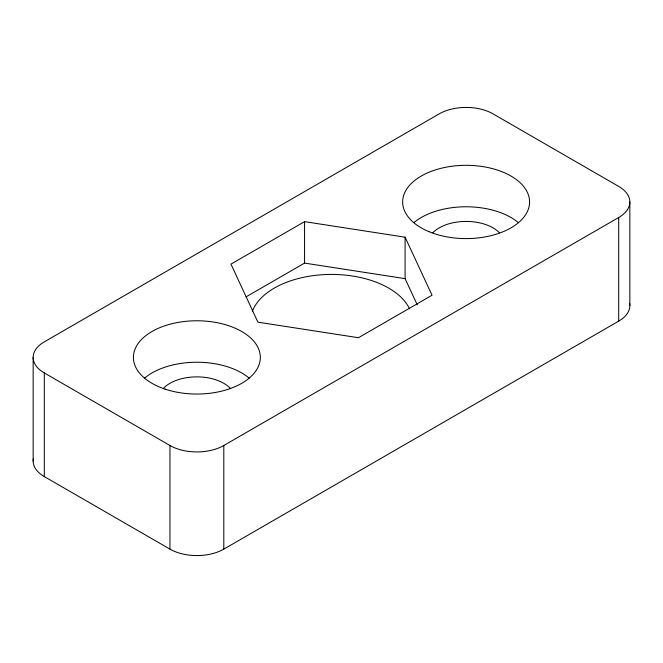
<?xml version="1.0" encoding="UTF-8"?>
<svg xmlns="http://www.w3.org/2000/svg" width="663" height="663" viewBox="0 0 663 663"><rect width="100%" height="100%" fill="white"/><g stroke="black" fill="none" stroke-linecap="round" stroke-linejoin="round"><path stroke-width="0.99" d="M33.15 357.407L33.15 461.042M629.85 201.958L629.85 305.593M304.566 221.641L230.964 264.131L257.907 322.168L358.434 337.724L432.036 295.234L405.093 237.197L304.566 221.641L304.566 263.095L246.039 296.883M44.305 372.954L169.952 445.495A38.081 21.987 0 0 0 223.804 445.495L618.695 217.505A38.081 21.987 0 0 0 618.695 186.411L493.048 113.87A38.081 21.987 0 0 0 439.196 113.87L44.305 341.859A38.081 21.987 0 0 0 44.305 372.954L44.305 476.589L169.952 549.13A38.081 21.987 0 0 0 223.804 549.13L618.695 321.141A38.081 21.987 0 0 0 629.643 303.322M304.566 263.095L405.093 278.651L417.259 304.856M618.695 217.505L618.695 321.141M405.093 237.197L405.093 278.651M223.804 445.495L223.804 549.13M169.952 445.495L169.952 549.13M44.305 476.589A38.081 21.987 0 0 1 33.357 458.771M144.584 378.101A63.466 36.639 0 0 1 249.164 378.101M163.579 388.195A38.081 21.987 0 0 1 196.878 376.874A38.081 21.987 0 0 1 230.169 388.195M252.305 311.56A80.911 46.717 0 0 1 329.03 274.441A80.911 46.717 0 0 1 409.535 308.792M413.836 222.652A63.466 36.639 0 0 1 518.416 222.652M432.831 232.746A38.081 21.987 0 0 1 466.122 221.425A38.081 21.987 0 0 1 499.421 232.746M165.145 389.14A63.466 36.639 0 0 0 260.335 357.407A63.466 36.639 0 0 0 165.145 325.674A63.466 36.639 0 0 0 165.145 389.14M428.886 231.627A63.466 36.639 0 0 0 529.248 205.745A63.466 36.639 0 0 0 440.24 168.501A63.466 36.639 0 0 0 428.886 231.627"/></g></svg>
